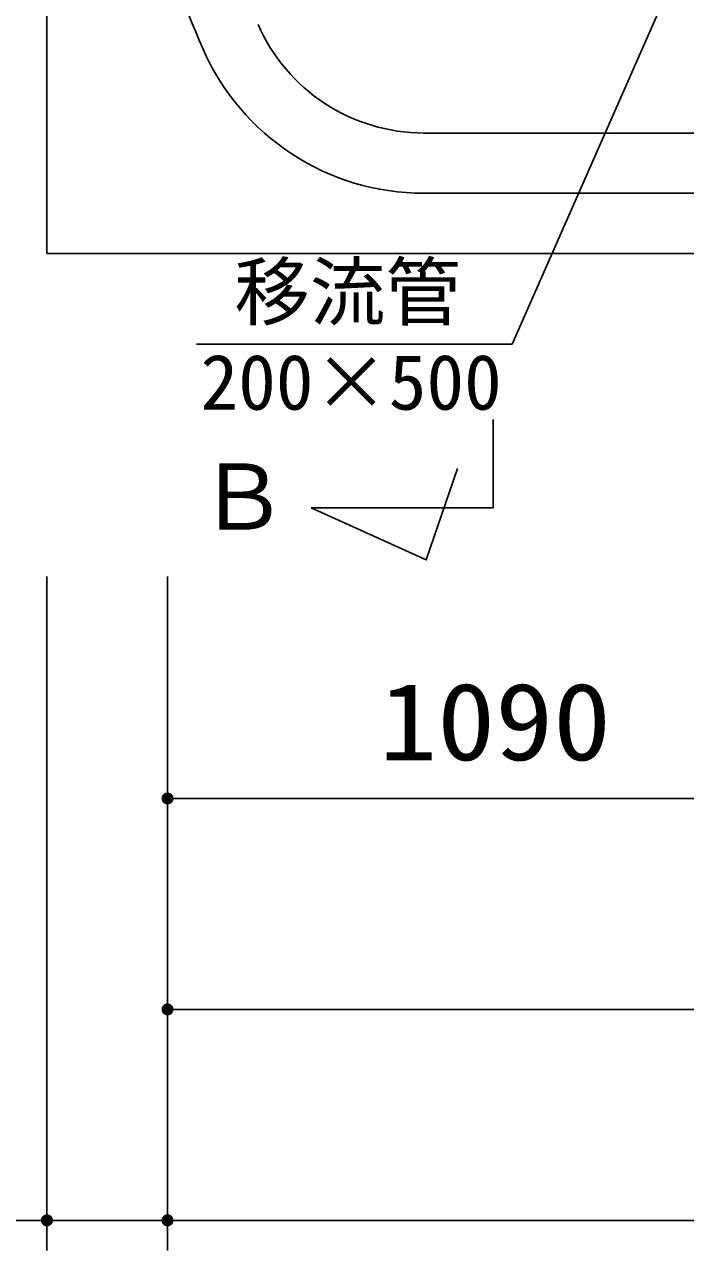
# Model space of a CAD drawing. Units: millimetres, scale not verified. Extents: x -14850 to 14850, y -10500 to 10500.
# Drawn here: x -9833 to -8737, y -1424 to 610 of the extents above; entities that cross this region are included whole.
import ezdxf
from ezdxf.enums import TextEntityAlignment as Align

# ---------------------------------------------------------------- set-up
doc = ezdxf.new("R2010")
doc.units = ezdxf.units.MM
doc.header["$LTSCALE"] = 50
for name, color, linetype, lineweight in [('0-0_空気管', 3, 'Continuous', 25), ('0-1_機器', 3, 'Continuous', 25), ('0-5_製作', 5, 'Continuous', 25)]:
    doc.layers.add(name, color=color, linetype=linetype, lineweight=lineweight)
doc.styles.add('ＭＳ ゴシック', font='')
doc.styles.get('ＭＳ ゴシック').set_extended_font_data('MS Gothic')

msp = doc.modelspace()

# ---------------------------------------------------------------- linework, layer by layer
at = {"layer": '0-0_空気管'}
for p, q in [((-8584.91, 1076.62), (-9024.12, 79.48)), ((-9170.51, 429.94), (-8543.2, 429.94)), ((-9170.51, 329.94), (-7053.58, 329.94)), ((-9024.12, 79.48), (-9547.42, 79.48))]:
    msp.add_line(p, q, dxfattribs=at)
for centre, radius, start, end in [((-7795.74, 1329.94), 1900, 189.0847, 203.57816), ((-9170.51, 729.94), 300, 203.57817, 270), ((-9170.51, 729.94), 400, 203.57817, 270)]:
    msp.add_arc(centre, radius, start, end, dxfattribs=at)
at = {"layer": '0-1_機器', "color": 2}
for p, q in [((-9795.74, 2429.94), (-9795.74, 229.94)), ((-9795.74, 229.94), (-5675.74, 229.94))]:
    msp.add_line(p, q, dxfattribs=at)
at = {"layer": '0-1_機器'}
for p, q in [((-9055.74, -45.51), (-9055.74, -191.88)), ((-9055.74, -191.88), (-9357.24, -191.88))]:
    msp.add_line(p, q, dxfattribs=at)
msp.add_lwpolyline([(-9357.24, -191.88), (-9166.91, -278.39), (-9115, -126.99)], dxfattribs=at)
at = {"layer": '0-5_製作', "color": 2}
for p, q in [((-9795.74, -1424.22), (-9795.74, -305.66)), ((-9595.74, -1424.22), (-9595.74, -305.66)), ((-9595.74, -674.22), (-8505.74, -674.22)), ((-9595.74, -1024.22), (-6425.74, -1024.22)), ((-9795.74, -1374.22), (-10185.66, -1374.22)), ((-9595.74, -1374.22), (-9795.74, -1374.22)), ((-9595.74, -1374.22), (-5775.74, -1374.22))]:
    msp.add_line(p, q, dxfattribs=at)
at = {"layer": '0-5_製作'}
for points in [[(-9605.25, -671.13), (-9595.74, -674.22), (-9605.56, -672.35)], [(-9604.79, -669.97), (-9595.74, -674.22), (-9605.25, -671.13)], [(-9604.18, -668.86), (-9595.74, -674.22), (-9604.79, -669.97)], [(-9603.44, -667.85), (-9595.74, -674.22), (-9604.18, -668.86)], [(-9602.58, -666.93), (-9595.74, -674.22), (-9603.44, -667.85)], [(-9601.62, -666.13), (-9595.74, -674.22), (-9602.58, -666.93)], [(-9600.56, -665.46), (-9595.74, -674.22), (-9601.62, -666.13)], [(-9599.42, -664.93), (-9595.74, -674.22), (-9600.56, -665.46)], [(-9598.22, -664.54), (-9595.74, -674.22), (-9599.42, -664.93)], [(-9596.99, -664.3), (-9595.74, -674.22), (-9598.22, -664.54)], [(-9595.74, -664.22), (-9595.74, -674.22), (-9596.99, -664.3)], [(-9595.74, -664.22), (-9585.74, -674.22), (-9595.74, -674.22)], [(-9595.11, -664.24), (-9585.74, -674.22), (-9595.74, -664.22)], [(-9593.86, -664.4), (-9585.74, -674.22), (-9595.11, -664.24)], [(-9592.65, -664.71), (-9585.74, -674.22), (-9593.86, -664.4)], [(-9591.48, -665.17), (-9585.74, -674.22), (-9592.65, -664.71)], [(-9590.38, -665.78), (-9585.74, -674.22), (-9591.48, -665.17)], [(-9589.36, -666.52), (-9585.74, -674.22), (-9590.38, -665.78)], [(-9588.45, -667.38), (-9585.74, -674.22), (-9589.36, -666.52)], [(-9587.65, -668.35), (-9585.74, -674.22), (-9588.45, -667.38)], [(-9586.97, -669.41), (-9585.74, -674.22), (-9587.65, -668.35)], [(-9586.44, -670.54), (-9585.74, -674.22), (-9586.97, -669.41)], [(-9586.05, -671.74), (-9585.74, -674.22), (-9586.44, -670.54)], [(-9605.72, -673.6), (-9595.74, -674.22), (-9605.74, -674.22)], [(-9605.74, -674.22), (-9605.42, -676.71), (-9605.66, -675.48)], [(-9595.74, -674.22), (-9605.42, -676.71), (-9605.74, -674.22)], [(-9605.56, -672.35), (-9595.74, -674.22), (-9605.72, -673.6)], [(-9595.74, -674.22), (-9605.04, -677.9), (-9605.42, -676.71)], [(-9595.74, -674.22), (-9604.5, -679.04), (-9605.04, -677.9)], [(-9595.74, -674.22), (-9603.83, -680.1), (-9604.5, -679.04)], [(-9595.74, -674.22), (-9603.03, -681.07), (-9603.83, -680.1)], [(-9595.74, -674.22), (-9602.11, -681.93), (-9603.03, -681.07)], [(-9595.74, -674.22), (-9601.1, -682.67), (-9602.11, -681.93)], [(-9595.74, -674.22), (-9600, -683.27), (-9601.1, -682.67)], [(-9595.74, -674.22), (-9598.83, -683.73), (-9600, -683.27)], [(-9595.74, -674.22), (-9597.61, -684.05), (-9598.83, -683.73)], [(-9595.74, -674.22), (-9596.37, -684.2), (-9597.61, -684.05)], [(-9595.74, -674.22), (-9595.74, -684.22), (-9596.37, -684.2)], [(-9595.74, -674.22), (-9594.48, -684.14), (-9595.74, -684.22)], [(-9585.74, -674.22), (-9594.48, -684.14), (-9595.74, -674.22)], [(-9585.74, -674.22), (-9593.25, -683.91), (-9594.48, -684.14)], [(-9585.74, -674.22), (-9592.06, -683.52), (-9593.25, -683.91)], [(-9585.74, -674.22), (-9590.92, -682.99), (-9592.06, -683.52)], [(-9585.74, -674.22), (-9589.86, -682.31), (-9590.92, -682.99)], [(-9585.74, -674.22), (-9588.89, -681.51), (-9589.86, -682.31)], [(-9585.74, -674.22), (-9588.03, -680.6), (-9588.89, -681.51)], [(-9585.74, -674.22), (-9587.29, -679.58), (-9588.03, -680.6)], [(-9585.74, -674.22), (-9586.69, -678.48), (-9587.29, -679.58)], [(-9585.74, -674.22), (-9586.23, -677.31), (-9586.69, -678.48)], [(-9585.74, -674.22), (-9585.91, -676.1), (-9586.23, -677.31)], [(-9585.82, -672.97), (-9585.74, -674.22), (-9586.05, -671.74)], [(-9585.74, -674.22), (-9585.76, -674.85), (-9585.91, -676.1)], [(-9602.58, -1016.93), (-9595.74, -1024.22), (-9603.44, -1017.85)], [(-9601.62, -1016.13), (-9595.74, -1024.22), (-9602.58, -1016.93)], [(-9600.56, -1015.46), (-9595.74, -1024.22), (-9601.62, -1016.13)], [(-9599.42, -1014.93), (-9595.74, -1024.22), (-9600.56, -1015.46)], [(-9598.22, -1014.54), (-9595.74, -1024.22), (-9599.42, -1014.93)], [(-9596.99, -1014.3), (-9595.74, -1024.22), (-9598.22, -1014.54)], [(-9595.74, -1014.22), (-9595.74, -1024.22), (-9596.99, -1014.3)], [(-9595.74, -1014.22), (-9585.74, -1024.22), (-9595.74, -1024.22)], [(-9595.11, -1014.24), (-9585.74, -1024.22), (-9595.74, -1014.22)], [(-9593.86, -1014.4), (-9585.74, -1024.22), (-9595.11, -1014.24)], [(-9592.65, -1014.71), (-9585.74, -1024.22), (-9593.86, -1014.4)], [(-9591.48, -1015.17), (-9585.74, -1024.22), (-9592.65, -1014.71)], [(-9590.38, -1015.78), (-9585.74, -1024.22), (-9591.48, -1015.17)], [(-9589.36, -1016.52), (-9585.74, -1024.22), (-9590.38, -1015.78)], [(-9588.45, -1017.38), (-9585.74, -1024.22), (-9589.36, -1016.52)], [(-9605.72, -1023.6), (-9595.74, -1024.22), (-9605.74, -1024.22)], [(-9605.74, -1024.22), (-9605.42, -1026.71), (-9605.66, -1025.48)], [(-9595.74, -1024.22), (-9605.42, -1026.71), (-9605.74, -1024.22)], [(-9605.56, -1022.35), (-9595.74, -1024.22), (-9605.72, -1023.6)], [(-9605.25, -1021.13), (-9595.74, -1024.22), (-9605.56, -1022.35)], [(-9595.74, -1024.22), (-9605.04, -1027.9), (-9605.42, -1026.71)], [(-9604.79, -1019.97), (-9595.74, -1024.22), (-9605.25, -1021.13)], [(-9595.74, -1024.22), (-9604.5, -1029.04), (-9605.04, -1027.9)], [(-9604.18, -1018.86), (-9595.74, -1024.22), (-9604.79, -1019.97)], [(-9595.74, -1024.22), (-9603.83, -1030.1), (-9604.5, -1029.04)], [(-9603.44, -1017.85), (-9595.74, -1024.22), (-9604.18, -1018.86)], [(-9595.74, -1024.22), (-9603.03, -1031.07), (-9603.83, -1030.1)], [(-9595.74, -1024.22), (-9602.11, -1031.93), (-9603.03, -1031.07)], [(-9595.74, -1024.22), (-9601.1, -1032.67), (-9602.11, -1031.93)], [(-9595.74, -1024.22), (-9600, -1033.27), (-9601.1, -1032.67)], [(-9595.74, -1024.22), (-9598.83, -1033.73), (-9600, -1033.27)], [(-9595.74, -1024.22), (-9597.61, -1034.05), (-9598.83, -1033.73)], [(-9595.74, -1024.22), (-9596.37, -1034.2), (-9597.61, -1034.05)], [(-9595.74, -1024.22), (-9595.74, -1034.22), (-9596.37, -1034.2)], [(-9595.74, -1024.22), (-9594.48, -1034.14), (-9595.74, -1034.22)], [(-9585.74, -1024.22), (-9594.48, -1034.14), (-9595.74, -1024.22)], [(-9585.74, -1024.22), (-9593.25, -1033.91), (-9594.48, -1034.14)], [(-9585.74, -1024.22), (-9592.06, -1033.52), (-9593.25, -1033.91)], [(-9585.74, -1024.22), (-9590.92, -1032.99), (-9592.06, -1033.52)], [(-9585.74, -1024.22), (-9589.86, -1032.31), (-9590.92, -1032.99)], [(-9585.74, -1024.22), (-9588.89, -1031.51), (-9589.86, -1032.31)], [(-9585.74, -1024.22), (-9588.03, -1030.6), (-9588.89, -1031.51)], [(-9587.65, -1018.35), (-9585.74, -1024.22), (-9588.45, -1017.38)], [(-9585.74, -1024.22), (-9587.29, -1029.58), (-9588.03, -1030.6)], [(-9586.97, -1019.41), (-9585.74, -1024.22), (-9587.65, -1018.35)], [(-9585.74, -1024.22), (-9586.69, -1028.48), (-9587.29, -1029.58)], [(-9586.44, -1020.54), (-9585.74, -1024.22), (-9586.97, -1019.41)], [(-9585.74, -1024.22), (-9586.23, -1027.31), (-9586.69, -1028.48)], [(-9586.05, -1021.74), (-9585.74, -1024.22), (-9586.44, -1020.54)], [(-9585.74, -1024.22), (-9585.91, -1026.1), (-9586.23, -1027.31)], [(-9585.82, -1022.97), (-9585.74, -1024.22), (-9586.05, -1021.74)], [(-9585.74, -1024.22), (-9585.76, -1024.85), (-9585.91, -1026.1)], [(-9805.72, -1373.6), (-9795.74, -1374.22), (-9805.74, -1374.22)], [(-9805.74, -1374.22), (-9805.42, -1376.71), (-9805.66, -1375.48)], [(-9805.74, -1374.22), (-9805.04, -1377.9), (-9805.42, -1376.71)], [(-9795.74, -1374.22), (-9805.04, -1377.9), (-9805.74, -1374.22)], [(-9805.56, -1372.35), (-9795.74, -1374.22), (-9805.72, -1373.6)], [(-9805.25, -1371.13), (-9795.74, -1374.22), (-9805.56, -1372.35)], [(-9804.79, -1369.97), (-9795.74, -1374.22), (-9805.25, -1371.13)], [(-9795.74, -1374.22), (-9804.5, -1379.04), (-9805.04, -1377.9)], [(-9804.18, -1368.86), (-9795.74, -1374.22), (-9804.79, -1369.97)], [(-9795.74, -1374.22), (-9803.83, -1380.1), (-9804.5, -1379.04)], [(-9803.44, -1367.85), (-9795.74, -1374.22), (-9804.18, -1368.86)], [(-9795.74, -1374.22), (-9803.03, -1381.07), (-9803.83, -1380.1)], [(-9802.58, -1366.93), (-9795.74, -1374.22), (-9803.44, -1367.85)], [(-9795.74, -1374.22), (-9802.11, -1381.93), (-9803.03, -1381.07)], [(-9801.62, -1366.13), (-9795.74, -1374.22), (-9802.58, -1366.93)], [(-9795.74, -1374.22), (-9801.1, -1382.67), (-9802.11, -1381.93)], [(-9800.56, -1365.46), (-9795.74, -1374.22), (-9801.62, -1366.13)], [(-9795.74, -1374.22), (-9800, -1383.27), (-9801.1, -1382.67)], [(-9799.42, -1364.93), (-9795.74, -1374.22), (-9800.56, -1365.46)], [(-9795.74, -1374.22), (-9798.83, -1383.73), (-9800, -1383.27)], [(-9798.22, -1364.54), (-9795.74, -1374.22), (-9799.42, -1364.93)], [(-9795.74, -1374.22), (-9797.61, -1384.05), (-9798.83, -1383.73)], [(-9796.99, -1364.3), (-9795.74, -1374.22), (-9798.22, -1364.54)], [(-9795.74, -1374.22), (-9796.37, -1384.2), (-9797.61, -1384.05)], [(-9796.99, -1364.3), (-9795.74, -1364.22), (-9795.74, -1374.22)], [(-9795.74, -1374.22), (-9795.74, -1384.22), (-9796.37, -1384.2)], [(-9795.74, -1364.22), (-9785.74, -1374.22), (-9795.74, -1374.22)], [(-9795.11, -1364.24), (-9785.74, -1374.22), (-9795.74, -1364.22)], [(-9795.74, -1374.22), (-9794.48, -1384.14), (-9795.74, -1384.22)], [(-9795.74, -1374.22), (-9793.25, -1383.91), (-9794.48, -1384.14)], [(-9785.74, -1374.22), (-9793.25, -1383.91), (-9795.74, -1374.22)], [(-9793.86, -1364.4), (-9785.74, -1374.22), (-9795.11, -1364.24)], [(-9792.65, -1364.71), (-9785.74, -1374.22), (-9793.86, -1364.4)], [(-9785.74, -1374.22), (-9792.06, -1383.52), (-9793.25, -1383.91)], [(-9791.48, -1365.17), (-9785.74, -1374.22), (-9792.65, -1364.71)], [(-9785.74, -1374.22), (-9790.92, -1382.99), (-9792.06, -1383.52)], [(-9790.38, -1365.78), (-9785.74, -1374.22), (-9791.48, -1365.17)], [(-9785.74, -1374.22), (-9789.86, -1382.31), (-9790.92, -1382.99)], [(-9789.36, -1366.52), (-9785.74, -1374.22), (-9790.38, -1365.78)], [(-9785.74, -1374.22), (-9788.89, -1381.51), (-9789.86, -1382.31)], [(-9788.45, -1367.38), (-9785.74, -1374.22), (-9789.36, -1366.52)], [(-9785.74, -1374.22), (-9788.03, -1380.6), (-9788.89, -1381.51)], [(-9787.65, -1368.35), (-9785.74, -1374.22), (-9788.45, -1367.38)], [(-9785.74, -1374.22), (-9787.29, -1379.58), (-9788.03, -1380.6)], [(-9786.97, -1369.41), (-9785.74, -1374.22), (-9787.65, -1368.35)], [(-9785.74, -1374.22), (-9786.69, -1378.48), (-9787.29, -1379.58)], [(-9786.44, -1370.54), (-9785.74, -1374.22), (-9786.97, -1369.41)], [(-9785.74, -1374.22), (-9786.23, -1377.31), (-9786.69, -1378.48)], [(-9786.05, -1371.74), (-9785.74, -1374.22), (-9786.44, -1370.54)], [(-9785.74, -1374.22), (-9785.92, -1376.1), (-9786.23, -1377.31)], [(-9786.05, -1371.74), (-9785.82, -1372.97), (-9785.74, -1374.22)], [(-9785.74, -1374.22), (-9785.76, -1374.85), (-9785.92, -1376.1)], [(-9605.72, -1373.6), (-9595.74, -1374.22), (-9605.74, -1374.22)], [(-9605.74, -1374.22), (-9605.42, -1376.71), (-9605.66, -1375.48)], [(-9605.74, -1374.22), (-9605.04, -1377.9), (-9605.42, -1376.71)], [(-9595.74, -1374.22), (-9605.04, -1377.9), (-9605.74, -1374.22)], [(-9605.56, -1372.35), (-9595.74, -1374.22), (-9605.72, -1373.6)], [(-9605.25, -1371.13), (-9595.74, -1374.22), (-9605.56, -1372.35)], [(-9604.79, -1369.97), (-9595.74, -1374.22), (-9605.25, -1371.13)], [(-9595.74, -1374.22), (-9604.5, -1379.04), (-9605.04, -1377.9)], [(-9604.18, -1368.86), (-9595.74, -1374.22), (-9604.79, -1369.97)], [(-9595.74, -1374.22), (-9603.83, -1380.1), (-9604.5, -1379.04)], [(-9603.44, -1367.85), (-9595.74, -1374.22), (-9604.18, -1368.86)], [(-9595.74, -1374.22), (-9603.03, -1381.07), (-9603.83, -1380.1)], [(-9602.58, -1366.93), (-9595.74, -1374.22), (-9603.44, -1367.85)], [(-9595.74, -1374.22), (-9602.11, -1381.93), (-9603.03, -1381.07)], [(-9601.62, -1366.13), (-9595.74, -1374.22), (-9602.58, -1366.93)], [(-9595.74, -1374.22), (-9601.1, -1382.67), (-9602.11, -1381.93)], [(-9600.56, -1365.46), (-9595.74, -1374.22), (-9601.62, -1366.13)], [(-9595.74, -1374.22), (-9600, -1383.27), (-9601.1, -1382.67)], [(-9599.42, -1364.93), (-9595.74, -1374.22), (-9600.56, -1365.46)], [(-9595.74, -1374.22), (-9598.83, -1383.73), (-9600, -1383.27)], [(-9598.22, -1364.54), (-9595.74, -1374.22), (-9599.42, -1364.93)], [(-9595.74, -1374.22), (-9597.61, -1384.05), (-9598.83, -1383.73)], [(-9596.99, -1364.3), (-9595.74, -1374.22), (-9598.22, -1364.54)], [(-9595.74, -1374.22), (-9596.37, -1384.2), (-9597.61, -1384.05)], [(-9596.99, -1364.3), (-9595.74, -1364.22), (-9595.74, -1374.22)], [(-9595.74, -1374.22), (-9595.74, -1384.22), (-9596.37, -1384.2)], [(-9595.74, -1364.22), (-9585.74, -1374.22), (-9595.74, -1374.22)], [(-9595.11, -1364.24), (-9585.74, -1374.22), (-9595.74, -1364.22)], [(-9595.74, -1374.22), (-9594.48, -1384.14), (-9595.74, -1384.22)], [(-9595.74, -1374.22), (-9593.25, -1383.91), (-9594.48, -1384.14)], [(-9585.74, -1374.22), (-9593.25, -1383.91), (-9595.74, -1374.22)], [(-9593.86, -1364.4), (-9585.74, -1374.22), (-9595.11, -1364.24)], [(-9592.65, -1364.71), (-9585.74, -1374.22), (-9593.86, -1364.4)], [(-9585.74, -1374.22), (-9592.06, -1383.52), (-9593.25, -1383.91)], [(-9591.48, -1365.17), (-9585.74, -1374.22), (-9592.65, -1364.71)], [(-9585.74, -1374.22), (-9590.92, -1382.99), (-9592.06, -1383.52)], [(-9590.38, -1365.78), (-9585.74, -1374.22), (-9591.48, -1365.17)], [(-9585.74, -1374.22), (-9589.86, -1382.31), (-9590.92, -1382.99)], [(-9589.36, -1366.52), (-9585.74, -1374.22), (-9590.38, -1365.78)], [(-9585.74, -1374.22), (-9588.89, -1381.51), (-9589.86, -1382.31)], [(-9588.45, -1367.38), (-9585.74, -1374.22), (-9589.36, -1366.52)], [(-9585.74, -1374.22), (-9588.03, -1380.6), (-9588.89, -1381.51)], [(-9587.65, -1368.35), (-9585.74, -1374.22), (-9588.45, -1367.38)], [(-9585.74, -1374.22), (-9587.29, -1379.58), (-9588.03, -1380.6)], [(-9586.97, -1369.41), (-9585.74, -1374.22), (-9587.65, -1368.35)], [(-9585.74, -1374.22), (-9586.69, -1378.48), (-9587.29, -1379.58)], [(-9586.44, -1370.54), (-9585.74, -1374.22), (-9586.97, -1369.41)], [(-9585.74, -1374.22), (-9586.23, -1377.31), (-9586.69, -1378.48)], [(-9586.05, -1371.74), (-9585.74, -1374.22), (-9586.44, -1370.54)], [(-9585.74, -1374.22), (-9585.91, -1376.1), (-9586.23, -1377.31)], [(-9586.05, -1371.74), (-9585.82, -1372.97), (-9585.74, -1374.22)], [(-9585.74, -1374.22), (-9585.76, -1374.85), (-9585.91, -1376.1)]]:
    msp.add_solid(points, dxfattribs=at)

# ---------------------------------------------------------------- texts
at = {"layer": '0-0_空気管', "color": 4, "style": 'ＭＳ ゴシック'}
for s, p in [('移流管', (-9484.85, 92.93)), ('200×500', (-9540.95, -56.66))]:
    msp.add_text(s, height=91.79, dxfattribs=at).set_placement(p, align=Align.BOTTOM_LEFT)
at = {"layer": '0-1_機器', "color": 4, "style": 'ＭＳ ゴシック'}
msp.add_text('Ｂ', height=110, dxfattribs=at).set_placement((-9545.59, -261.37), align=Align.BOTTOM_LEFT)
at = {"layer": '0-5_製作', "color": 4, "style": 'ＭＳ ゴシック', "width": 1.1}
msp.add_text('1090', height=128.4, dxfattribs=at).set_placement((-9244.49, -649.22), align=Align.BOTTOM_LEFT)

doc.saveas('drawing.dxf')
